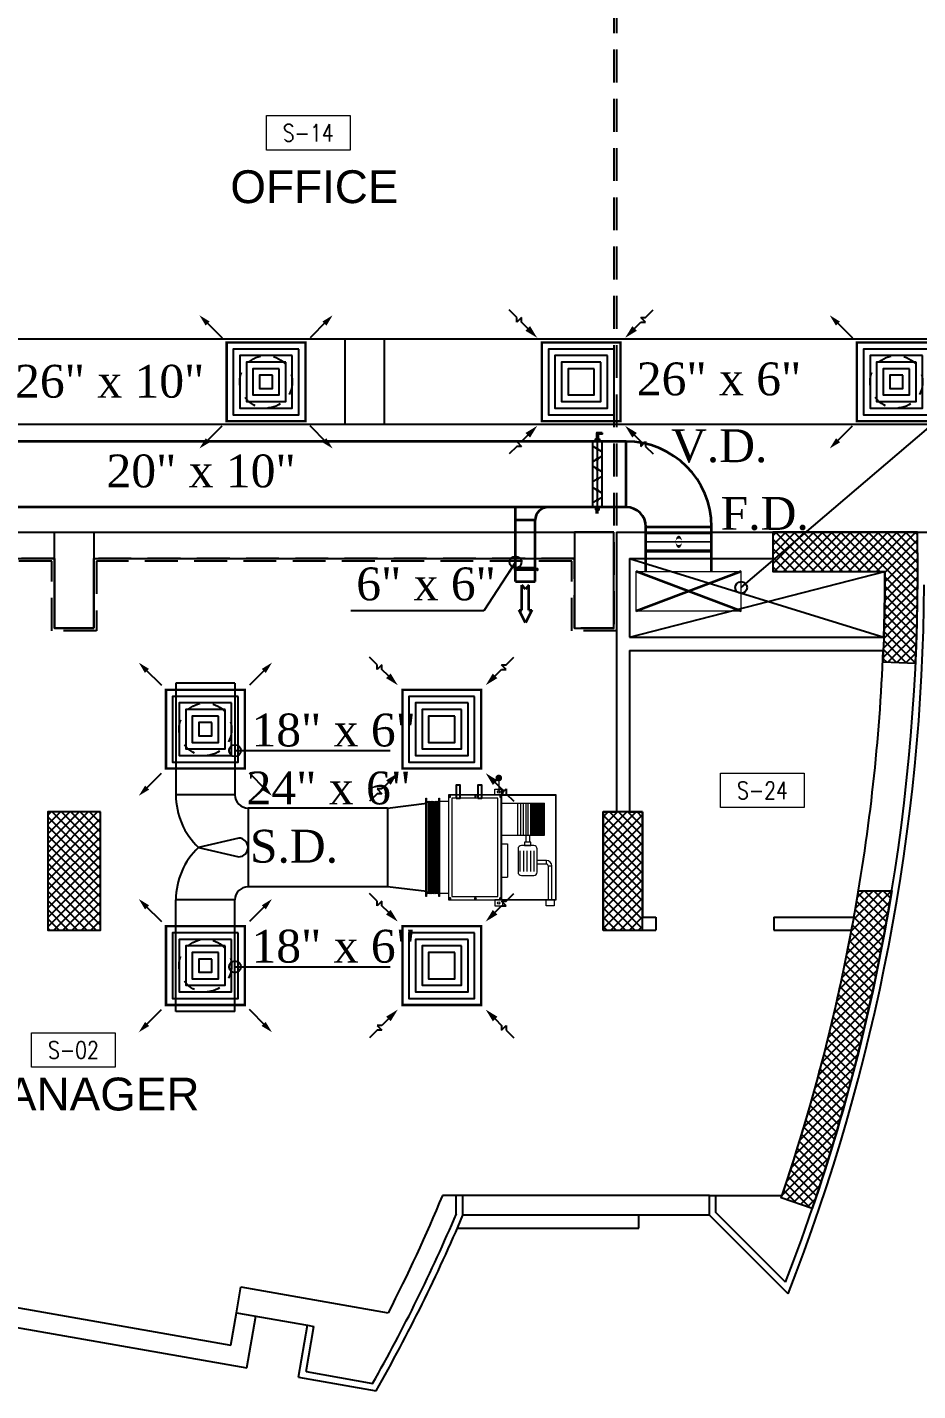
# Model space of a CAD drawing. Extents: x -432 to -365, y -145 to 173.
# Drawn here: x -387.17 to -380.39, y -58.58 to -48.2 of the extents above; entities that cross this region are included whole.
import ezdxf
from ezdxf.enums import TextEntityAlignment as Align

# ---------------------------------------------------------------- set-up
doc = ezdxf.new("R2010")
doc.units = 0
doc.header["$MEASUREMENT"] = 0
for name, pattern in [('DASHDOT', [1, 0.5, -0.25, 0, -0.25]), ('HIDDEN', [0.375, 0.25, -0.125]), ('HIDDEN-Z', [3, 2, -1])]:
    doc.linetypes.add(name, pattern=pattern)
for name, color, linetype in [('01_AC-EQUIP', 206, 'Continuous'), ('03_AC-S.DUCT', 5, 'Continuous'), ('12-AC-FL.CONN.', 2, 'Continuous'), ('A.C.VOLUM DAMPER', 2, 'Continuous'), ('COL', 2, 'Continuous'), ('COLHATCH', 5, 'Continuous'), ('column', 6, 'Continuous'), ('elev', 2, 'Continuous'), ('ELEV3', 1, 'Continuous'), ('FASEL', 253, 'Continuous'), ('fire damper', 20, 'Continuous'), ('M-CH-WP-R', 40, 'HIDDEN-Z'), ('M-CH-WP-S', 142, 'Continuous'), ('M-DAMPER', 21, 'Continuous'), ('M-DIFUSER', 195, 'Continuous'), ('M-DUCT-RA', 30, 'Continuous'), ('M-DUCT-SA', 5, 'Continuous'), ('M-EQBMNT', 21, 'Continuous'), ('METAL-EDGE', 253, 'Continuous'), ('WALL', 4, 'Continuous'), ('WIN', 5, 'Continuous'), ('ZONE TEXT', 73, 'Continuous')]:
    doc.layers.add(name, color=color, linetype=linetype)
for name, color, linetype, lineweight in [('04-AC_F.A.DUCT', 4, 'Continuous', 35), ('A-SYMB-RMNU', 4, 'Continuous', 9), ('AC-TEXT', 15, 'Continuous', 30)]:
    doc.layers.add(name, color=color, linetype=linetype, lineweight=lineweight)
doc.styles.add('AC', font='romans.shx', dxfattribs={"height": 0.2})
doc.styles.add('ARABY', font='sosa.shx')
doc.styles.add('ROMANS-TITLE', font='ROMANS.shx', dxfattribs={"width": 0.8})
doc.dimstyles.new('IHAB', dxfattribs={"dimscale": 0, "dimtxt": 0.15, "dimasz": 0.09, "dimexe": 0.18, "dimexo": 0.0625, "dimgap": 0, "dimtad": 0, "dimtih": 1, "dimtoh": 1, "dimzin": 0, "dimdsep": 46, "dimtxsty": 'ARABY', "dimcen": 0.03, "dimse1": 1, "dimse2": 1, "dimclrd": 36, "dimclrt": 42, "dimadec": 0, "dimazin": 0, "dimtfac": 1, "dimtmove": 1, "dimatfit": 3, "dimldrblk": 'ORIGIN', "dimfxl": 1, "dimtolj": 1, "dimtzin": 0, "dimarcsym": 0})

# ---------------------------------------------------------------- blocks, each defined once
blk = doc.blocks.new('*U251')
at = {"layer": 'M-DIFUSER', "ltscale": 5, "const_width": 18}
blk.add_lwpolyline([(-300, 300), (300, 300), (300, -300), (-300, -300)], close=True, dxfattribs=at)
at = {"layer": 'M-DIFUSER', "color": 21}
for points in [[(250, 250), (-250, 250), (-250, -250), (250, -250)], [(200, 200), (-200, 200), (-200, -200), (200, -200)], [(150, 150), (-150, 150), (-150, -150), (150, -150)], [(100, 100), (-100, 100), (-100, -100), (100, -100)], [(50, 50), (-50, 50), (-50, -50), (50, -50)]]:
    blk.add_lwpolyline(points, close=True, dxfattribs=at)
at = {"layer": 'M-DUCT-SA', "color": 5, "extrusion": (-5.07059e-20, -1.19855e-17, -1)}
blk.add_line((-461, 461), (-335, 335), dxfattribs=at)
at = {"layer": 'M-DUCT-SA', "color": 5, "extrusion": (-1.19855e-17, 5.07059e-20, -1)}
blk.add_line((461, 461), (335, 335), dxfattribs=at)
at = {"layer": 'M-DUCT-SA', "color": 5, "extrusion": (1.19855e-17, -5.07059e-20, -1)}
blk.add_line((-461, -461), (-335, -335), dxfattribs=at)
at = {"layer": 'M-DUCT-SA', "color": 5, "extrusion": (5.07059e-20, 1.19855e-17, -1)}
blk.add_line((461, -461), (335, -335), dxfattribs=at)
at = {"layer": 'M-DUCT-SA', "color": 5, "extrusion": (-5.07059e-20, -1.19855e-17, -1)}
blk.add_solid([(460, 428), (429, 459), (507, 507)], dxfattribs=at)
at = {"layer": 'M-DUCT-SA', "color": 5, "extrusion": (5.07059e-20, -1.19855e-17, -1)}
blk.add_solid([(-460, 428), (-429, 459), (-507, 507)], dxfattribs=at)
at = {"layer": 'M-DUCT-SA', "color": 5, "extrusion": (1.19855e-17, -5.07059e-20, -1)}
blk.add_solid([(428, -460), (459, -429), (507, -507)], dxfattribs=at)
at = {"layer": 'M-DUCT-SA', "color": 5, "extrusion": (-1.19855e-17, -5.07059e-20, -1)}
blk.add_solid([(-428, -460), (-459, -429), (-507, -507)], dxfattribs=at)
blk = doc.blocks.new('*U254')
at = {"layer": 'M-DIFUSER', "ltscale": 5, "const_width": 18}
blk.add_lwpolyline([(-300, 300), (300, 300), (300, -300), (-300, -300)], close=True, dxfattribs=at)
at = {"layer": 'M-DIFUSER', "color": 21}
for points in [[(250, 250), (-250, 250), (-250, -250), (250, -250)], [(200, 200), (-200, 200), (-200, -200), (200, -200)], [(150, 150), (-150, 150), (-150, -150), (150, -150)], [(100, 100), (-100, 100), (-100, -100), (100, -100)]]:
    blk.add_lwpolyline(points, close=True, dxfattribs=at)
at = {"layer": 'M-DUCT-RA', "color": 30}
for p, q in [((-491, 491), (-549, 549)), ((491, 491), (549, 549)), ((-491, 455), (-491, 491)), ((-455, 491), (-491, 455)), ((-455, 455), (-455, 491)), ((-406, 406), (-455, 455)), ((406, 406), (455, 455)), ((455, 491), (491, 491)), ((491, 455), (455, 491)), ((455, 455), (491, 455)), ((-406, -406), (-455, -455)), ((406, -406), (455, -455)), ((-491, -491), (-549, -549)), ((-491, -455), (-455, -491)), ((-455, -455), (-491, -455)), ((-455, -491), (-491, -491)), ((455, -491), (491, -455)), ((455, -455), (455, -491)), ((491, -455), (491, -491)), ((491, -491), (549, -549))]:
    blk.add_line(p, q, dxfattribs=at)
for points in [[(-389, 424), (-424, 389), (-335, 335)], [(424, 389), (389, 424), (335, 335)], [(-424, -389), (-389, -424), (-335, -335)], [(389, -424), (424, -389), (335, -335)]]:
    blk.add_solid(points, dxfattribs=at)
blk = doc.blocks.new('A$C7E27466D')
at = {"layer": '01_AC-EQUIP', "color": 2, "lineweight": 20}
for p, q in [((-75.3, 98.1), (-73.7, 98.7)), ((-75.3, 98.1), (-73.7, 97.6)), ((-75.3, 97.1), (-73.7, 97.6)), ((-75.3, 97.1), (-73.7, 96.6)), ((-75.3, 96.1), (-73.7, 96.6)), ((-75.3, 96.1), (-73.7, 95.6)), ((-75.3, 95.1), (-73.7, 95.6)), ((-75.3, 95.1), (-73.7, 94.6)), ((-75.3, 94.1), (-73.7, 94.6)), ((-75.3, 94.1), (-73.7, 93.6)), ((-75.3, 93.1), (-73.7, 93.6)), ((-6.3, 97.6), (-73.7, 97.6)), ((-6.3, 96.6), (-73.7, 96.6)), ((-6.3, 95.6), (-73.7, 95.6)), ((-6.3, 94.6), (-73.7, 94.6)), ((-6.3, 93.6), (-73.7, 93.6)), ((-4.7, 98.1), (-6.3, 98.7)), ((-4.7, 98.1), (-6.3, 97.6)), ((-4.7, 97.1), (-6.3, 97.6)), ((-4.7, 97.1), (-6.3, 96.6)), ((-4.7, 96.1), (-6.3, 96.6)), ((-4.7, 96.1), (-6.3, 95.6)), ((-4.7, 95.1), (-6.3, 95.6)), ((-4.7, 95.1), (-6.3, 94.6)), ((-4.7, 94.1), (-6.3, 94.6)), ((-4.7, 94.1), (-6.3, 93.6)), ((-4.7, 93.1), (-6.3, 93.6)), ((-75.3, 93.1), (-73.7, 92.5)), ((-75.3, 92), (-73.7, 92.5)), ((-75.3, 92), (-73.7, 91.5)), ((-75.3, 91), (-73.7, 91.5)), ((-75.3, 91), (-73.7, 90.5)), ((-75.3, 90), (-73.7, 90.5)), ((-75.3, 90), (-73.7, 89.5)), ((-6.3, 92.5), (-73.7, 92.5)), ((-6.3, 91.5), (-73.7, 91.5)), ((-6.3, 90.5), (-73.7, 90.5)), ((-4.7, 93.1), (-6.3, 92.5)), ((-4.7, 92), (-6.3, 92.5)), ((-4.7, 92), (-6.3, 91.5)), ((-4.7, 91), (-6.3, 91.5)), ((-4.7, 91), (-6.3, 90.5)), ((-4.7, 90), (-6.3, 90.5)), ((-4.7, 90), (-6.3, 89.5))]:
    blk.add_line(p, q, dxfattribs=at)
at = {"layer": '01_AC-EQUIP', "color": 1, "lineweight": 20}
for p, q in [((-75, 82), (-75, 89)), ((-5, 82), (-5, 89)), ((-77.8, 81), (-79.9, 81)), ((-78.9, 80.3), (-78.9, 81.7)), ((-2.2, 81), (-0.1, 81)), ((-1.1, 80.3), (-1.1, 81.7)), ((0, 82), (0, 0)), ((-77.8, 61.5), (-79.9, 61.5)), ((-78.9, 60.8), (-78.9, 62.2)), ((-2.2, 61.5), (-0.1, 61.5)), ((-1.1, 60.8), (-1.1, 62.2)), ((-77.8, 42.5), (-79.9, 42.5)), ((-78.9, 41.8), (-78.9, 43.2)), ((-62.7, 42), (-62.7, 37)), ((-37.3, 42), (-37.3, 37)), ((-30.6, 42), (-30.6, 9)), ((-6.2, 42), (-6.2, 9)), ((-2.2, 42.5), (-0.1, 42.5)), ((-1.1, 41.8), (-1.1, 43.2)), ((-37.3, 37), (-62.7, 37)), ((-58.3, 27.4), (-42.7, 27.4)), ((-58.3, 24.8), (-42.7, 24.8)), ((-58.3, 22.1), (-42.7, 22.1)), ((-30.6, 23.1), (-36, 23.1)), ((-6.2, 29.5), (-30.6, 29.5)), ((-30.6, 27), (-6.2, 27)), ((-30.6, 25), (-6.2, 25)), ((-30.6, 23), (-6.2, 23)), ((-30.6, 21.4), (-6.2, 21.4)), ((-58.3, 19.4), (-42.7, 19.4)), ((-58.3, 16.8), (-42.7, 16.8)), ((-52.7, 7.4), (-52.7, 14.5)), ((-50, 7.4), (-50, 14.5)), ((-30.6, 20.4), (-36, 20.4)), ((-30.6, 19.4), (-6.2, 19.4)), ((-30.6, 18.4), (-6.2, 18.4)), ((-30.6, 17.5), (-6.2, 17.5)), ((-30.6, 16.8), (-6.2, 16.8)), ((-30.6, 15.8), (-6.2, 15.8)), ((-30.6, 14.8), (-6.2, 14.8)), ((-30.6, 13.8), (-6.2, 13.8)), ((-30.6, 12.9), (-6.2, 12.9)), ((-30.6, 12.2), (-6.2, 12.2)), ((-30.6, 11.5), (-6.2, 11.5)), ((-30.6, 11), (-6.2, 11)), ((-30.6, 10.6), (-6.2, 10.6)), ((-54, 6.1), (-79.6, 6.1)), ((-54, 3.5), (-79.6, 3.5)), ((-54, 6.1), (-54, 3.5)), ((-52.7, 7.4), (-50, 7.4)), ((-30.6, 10.3), (-6.2, 10.3)), ((-30.6, 9.9), (-6.2, 9.9)), ((-30.6, 9.6), (-6.2, 9.6)), ((-30.6, 9.4), (-6.2, 9.4)), ((-30.6, 9.2), (-6.2, 9.2)), ((-30.6, 9), (-6.2, 9)), ((-30.6, 9), (-6.2, 9))]:
    blk.add_line(p, q, dxfattribs=at)
at = {"layer": '01_AC-EQUIP', "color": 4, "lineweight": 20}
blk.add_line((12.8, 43.8), (2.3, 43.8), dxfattribs=at)
at = {"layer": '01_AC-EQUIP', "color": 1, "linetype": 'DASHDOT', "lineweight": 20}
blk.add_line((-30.6, 16.8), (-6.2, 16.8), dxfattribs=at)
at = {"layer": '01_AC-EQUIP', "color": 2, "lineweight": 20}
for points in [[(-77.5, 98.7), (-77.5, 99.2), (-2.5, 99.2), (-2.5, 98.7)], [(-77.5, 89), (-77.5, 89.5), (-2.5, 89.5), (-2.5, 89)]]:
    blk.add_lwpolyline(points, close=True, dxfattribs=at)
at = {"layer": '01_AC-EQUIP', "color": 1, "lineweight": 20}
for points in [[(-80, 42), (0, 42), (0, 82), (-80, 82)], [(-77.5, 44.5), (-2.5, 44.5), (-2.5, 79.5), (-77.5, 79.5)], [(-84.4, 40.7), (-80, 40.7), (-80, 46.7), (-84.4, 46.7)], [(-80, 42), (-80, 0), (0, 0), (0, 42)], [(-79.6, 41.6), (-79.6, 0.4), (-0.4, 0.4), (-0.4, 41.6)], [(4.4, 40.7), (0, 40.7), (0, 46.7), (4.4, 46.7)], [(-38.6, 19.3), (-36, 19.3), (-36, 24.3), (-38.6, 24.3)], [(-84.4, 7.6), (-80, 7.6), (-80, 1.6), (-84.4, 1.6)]]:
    blk.add_lwpolyline(points, close=True, dxfattribs=at)
at = {"layer": '01_AC-EQUIP', "color": 4, "lineweight": 20, "const_width": 2.52}
blk.add_lwpolyline([(12.6, 45, 1), (13.1, 42.5, 1)], format="xyb", close=True, dxfattribs=at)
at = {"layer": '01_AC-EQUIP', "color": 1, "lineweight": 20}
blk.add_lwpolyline([(-58.8, 14.5), (-41.2, 14.5, 0.414214), (-38.6, 17.1), (-38.6, 26.4, 0.414214), (-41.2, 29.1), (-58.8, 29.1, 0.414214), (-61.4, 26.4), (-61.4, 17.1, 0.414214)], format="xyb", close=True, dxfattribs=at)
for centre in [(-82.3, 43.8), (2.3, 43.8)]:
    blk.add_circle(centre, 0.932, dxfattribs=at)
for radius in [1.33, 3.99]:
    blk.add_arc((-54, 7.4), radius, 270.0006, 0.0006, dxfattribs=at)
for centre, major_axis, start_param, end_param in [((-78.9, 81), (-0.827, 0), -1.570796, 4.712389), ((-78.9, 81), (-0.47, 0), 3.141593, 9.424778), ((-78.9, 61.5), (-0.827, 0), -1.570796, 4.712389), ((-78.9, 61.5), (-0.47, 0), 3.141593, 9.424778), ((-78.9, 42.5), (-0.827, 0), -1.570796, 4.712389), ((-78.9, 42.5), (-0.47, 0), 3.141593, 9.424778)]:
    blk.add_ellipse(centre, major_axis=major_axis, ratio=0.646018, start_param=start_param, end_param=end_param, dxfattribs=at)
at = {"layer": '01_AC-EQUIP', "color": 1, "lineweight": 20, "extrusion": (0, 0, -1)}
for centre, major_axis, start_param, end_param in [((-1.1, 81), (0.827, 0), -1.570796, 4.712389), ((-1.1, 81), (0.47, 0), 3.141593, 9.424778), ((-1.1, 61.5), (0.827, 0), -1.570796, 4.712389), ((-1.1, 61.5), (0.47, 0), 3.141593, 9.424778), ((-1.1, 42.5), (0.827, 0), -1.570796, 4.712389), ((-1.1, 42.5), (0.47, 0), 3.141593, 9.424778)]:
    blk.add_ellipse(centre, major_axis=major_axis, ratio=0.646018, start_param=start_param, end_param=end_param, dxfattribs=at)
at = {"layer": 'M-CH-WP-R', "color": 6, "linetype": 'ByBlock', "ltscale": 1.5}
blk.add_lwpolyline([(-2.5, 76.2), (-2.5, 73.2), (7.5, 73.2), (7.5, 76.2)], close=True, dxfattribs=at)
at = {"layer": 'M-CH-WP-S', "color": 5, "linetype": 'ByBlock', "ltscale": 1.5}
blk.add_lwpolyline([(-2.5, 59.7), (-2.5, 56.7), (7.5, 56.7), (7.5, 59.7)], close=True, dxfattribs=at)
blk = doc.blocks.new('A$C180A56EA')
at = {"layer": 'A.C.VOLUM DAMPER'}
h = blk.add_hatch(dxfattribs=at)
h.set_pattern_fill('ANSI31', color=256, scale=0.001, style=0)
h.set_pattern_definition([(45, (129.5106855, -230.48025158), (-8.838834765e-05, 8.838834765e-05), [])])
h.paths.add_polyline_path([(0.0459, 0.0039), (0.0459, 0.0065), (0.0401, 0.0065), (0.0401, -0.0027), (0.0459, -0.0027), (0.0459, 0), (0.0603, 0), (0.0603, 0.0128), (0.057, 0.0128), (0.057, 0.0039)])
for p, q in [((-0.1242, 0.0032), (-0.1161, 0.0032)), ((-0.1161, 0.0004), (-0.119, 0.0032)), ((-0.1185, 0), (-0.1161, 0.0024)), ((-0.1161, 0.0015), (-0.1179, 0.0032)), ((-0.1174, 0), (-0.1161, 0.0013)), ((-0.1161, 0.0026), (-0.1168, 0.0032)), ((-0.1163, 0), (-0.1161, 0.0001)), ((-0.1161, 0.0001), (-0.1104, 0.0058)), ((-0.1161, 0.0013), (-0.1116, 0.0058)), ((-0.1161, 0.0024), (-0.1127, 0.0058)), ((-0.1161, -0.0026), (-0.1161, 0.0058)), ((-0.1161, 0.0035), (-0.1138, 0.0058)), ((-0.1161, 0.0058), (-0.1099, 0.0058)), ((-0.1161, 0.0057), (-0.116, 0.0058)), ((-0.1161, 0.0046), (-0.1149, 0.0058)), ((-0.1161, -0.001), (-0.1099, 0.0053)), ((-0.1099, -0.0014), (-0.1161, 0.0048)), ((-0.1161, -0.0021), (-0.1099, 0.0042)), ((-0.1099, -0.0026), (-0.1161, 0.0037)), ((-0.1109, -0.0026), (-0.1161, 0.0026)), ((-0.112, -0.0026), (-0.1161, 0.0015)), ((-0.1131, -0.0026), (-0.1161, 0.0004)), ((-0.1099, -0.0003), (-0.116, 0.0058)), ((-0.1156, -0.0026), (-0.1099, 0.0031)), ((-0.1099, 0.0008), (-0.1149, 0.0058)), ((-0.1145, -0.0026), (-0.1099, 0.002)), ((-0.1099, 0.0019), (-0.1138, 0.0058)), ((-0.1134, -0.0026), (-0.1099, 0.0009)), ((-0.1128, 0.0019), (0.0401, 0.0019)), ((-0.1099, 0.003), (-0.1127, 0.0058)), ((-0.1099, 0.0041), (-0.1116, 0.0058)), ((-0.1099, 0.0052), (-0.1105, 0.0058)), ((0.0401, 0.0121), (-0.1099, 0.0121)), ((-0.0882, 0.0113), (-0.0994, -0.0075)), ((-0.0768, 0.0113), (-0.0656, -0.0075)), ((-0.0402, 0.0113), (-0.0514, -0.0075)), ((-0.0284, 0.0113), (-0.0173, -0.0075)), ((0.0056, 0.0113), (-0.0056, -0.0075)), ((0.0174, 0.0113), (0.0286, -0.0075)), ((0.0459, 0.0065), (0.0401, 0.0065)), ((0.0401, 0.0065), (0.0401, -0.0027)), ((0.0459, 0.0039), (0.0459, 0.0065)), ((0.057, 0.0039), (0.0459, 0.0039)), ((0.0603, 0.0128), (0.057, 0.0128)), ((0.057, 0.0128), (0.057, 0.0039)), ((0.0603, 0.0128), (0.0603, 0)), ((-0.1242, 0), (-0.1161, 0)), ((-0.1142, -0.0026), (-0.1161, -0.0007)), ((-0.1153, -0.0026), (-0.1161, -0.0018)), ((-0.1099, -0.0026), (-0.1161, -0.0026)), ((-0.1123, -0.0026), (-0.1099, -0.0003)), ((-0.1111, -0.0026), (-0.1099, -0.0014)), ((-0.11, -0.0026), (-0.1099, -0.0025)), ((-0.1099, -0.0083), (0.0401, -0.0083)), ((0.0401, -0.0027), (0.0459, -0.0027)), ((0.0603, 0), (0.0459, 0)), ((0.0459, -0.0027), (0.0459, 0))]:
    blk.add_line(p, q, dxfattribs=at)
at = {"layer": 'A.C.VOLUM DAMPER', "extrusion": (0, 0, -1)}
for centre, major_axis, start_param, end_param in [((-0.0938, 0.0019), (0.00135, 0.00135), 3.926991, 7.068583), ((-0.0938, 0.0019), (-0.00135, 0.00135), 2.356195, 5.497787), ((-0.0712, 0.0019), (0.00135, 0.00135), 3.926991, 7.068583), ((-0.0712, 0.0019), (-0.00135, 0.00135), 2.356195, 5.497787), ((-0.0458, 0.0019), (0.00135, 0.00135), 3.926991, 7.068583), ((-0.0458, 0.0019), (-0.00135, 0.00135), 2.356195, 5.497787), ((-0.0228, 0.0019), (0.00135, 0.00135), 3.926991, 7.068583), ((-0.0228, 0.0019), (-0.00135, 0.00135), 2.356194, 5.497787), ((0, 0.0019), (0.00135, 0.00135), 3.926991, 7.068583), ((0, 0.0019), (0.00135, 0.00135), 0.785398, 3.926991), ((0.023, 0.0019), (0.00135, 0.00135), 3.926991, 7.068583), ((0.023, 0.0019), (-0.00135, 0.00135), 2.356195, 5.497787)]:
    blk.add_ellipse(centre, major_axis=major_axis, ratio=1, start_param=start_param, end_param=end_param, dxfattribs=at)
blk = doc.blocks.new('A$C4397250F')
at = {"layer": '04-AC_F.A.DUCT'}
for p, q in [((0, 0), (-0.0241, -0.0482)), ((-0.0241, -0.0482), (-0.0132, -0.0482)), ((-0.0132, -0.0482), (-0.0132, -0.1443)), ((0.0241, -0.0482), (0, 0)), ((0.0132, -0.0482), (0.0241, -0.0482)), ((0.0132, -0.0482), (0.0132, -0.1443)), ((0, -0.1288), (-0.0132, -0.1443)), ((0.0132, -0.1443), (0, -0.1288))]:
    blk.add_line(p, q, dxfattribs=at)
blk = doc.blocks.new('*U707')
at = {"layer": 'M-EQBMNT'}
h = blk.add_hatch(color=195, dxfattribs=at)
edge = h.paths.add_edge_path()
edge.add_ellipse((-200, 0), major_axis=(0, -37.5), ratio=0.504202, start_angle=0, end_angle=90)
edge.add_ellipse((-200, 0), major_axis=(0, 19.7), ratio=0.960389, start_angle=90, end_angle=270, ccw=False)
edge.add_ellipse((-200, 0), major_axis=(0, -37.5), ratio=0.504202, start_angle=270, end_angle=360)
edge = h.paths.add_edge_path()
edge.add_ellipse((-200, 0), major_axis=(0, 19.7), ratio=0.960389, start_angle=270, end_angle=450, ccw=False)
edge.add_ellipse((-200, 0), major_axis=(0, -37.5), ratio=0.504202, start_angle=90, end_angle=180)
edge.add_ellipse((-200, 0), major_axis=(0, -37.5), ratio=0.504202, start_angle=180, end_angle=270)
at = {"layer": 'M-EQBMNT', "color": 195, "const_width": 10}
blk.add_lwpolyline([(0, 0), (-400, 0)], dxfattribs=at)
at = {"layer": 'M-EQBMNT'}
blk.add_lwpolyline([(0, 50), (-400, 50), (-400, -50), (0, -50)], close=True, dxfattribs=at)
blk = doc.blocks.new('A-ROOM')
at = {"layer": 'A-SYMB-RMNU'}
blk.add_lwpolyline([(-425, 175), (425, 175), (425, -175), (-425, -175)], close=True, dxfattribs=at)
at = {"layer": 'A-SYMB-RMNU', "style": 'ROMANS-TITLE', "width": 0.8}
blk.add_attdef('ROOM-NO', text='', height=175, dxfattribs=at).set_placement((0, 0), align=Align.MIDDLE)

msp = doc.modelspace()

# ---------------------------------------------------------------- hatches: boundary and pattern name
at = {"layer": 'COLHATCH', "linetype": 'Continuous'}
h = msp.add_hatch(dxfattribs=at)
h.set_pattern_fill('_USER', color=252, scale=0.05, angle=45, style=0, double=1, pattern_type=0)
h.set_pattern_definition([(45, (-202.924395, -212.77691), (-0.035355339, 0.035355339), []), (135, (-202.924395, -212.77691), (-0.035355339, -0.035355339), [])])
h.paths.add_polyline_path([(-382.484, -35.197), (-382.784, -35.197), (-382.784, -36.097), (-382.484, -36.097)])
h.paths.add_polyline_path([(-380.484, -35.197), (-381.284, -35.197), (-381.284, -35.497), (-380.484, -35.497)])
h.paths.add_polyline_path([(-378.534, -37.197), (-378.834, -37.197), (-378.834, -37.797), (-378.534, -37.797)])
h.paths.add_polyline_path([(-378.134, -40.777), (-378.934, -40.777), (-378.934, -41.077), (-378.134, -41.077)])
h.paths.add_polyline_path([(-380.684, -40.777), (-381.484, -40.777), (-381.484, -41.077), (-380.684, -41.077)])
h.paths.add_polyline_path([(-380.584, -45.827), (-381.484, -45.827), (-381.484, -46.127), (-380.584, -46.127)])
h.paths.add_polyline_path([(-378.134, -45.777), (-378.934, -45.777), (-378.934, -46.077), (-378.134, -46.077)])
h.paths.add_polyline_path([(-380.392, -52.047), (-381.492, -52.047), (-381.492, -52.347), (-380.639, -52.347, -0.011587), (-380.655, -53.033), (-380.405, -53.043, 0.01656)])
h.paths.add_polyline_path([(-380.586, -54.777), (-380.84, -54.777, -0.040808), (-381.428, -57.116), (-381.192, -57.197, 0.04151)])
h.paths.add_polyline_path([(-382.484, -54.177), (-382.784, -54.177), (-382.784, -55.077), (-382.484, -55.077)])
h.paths.add_polyline_path([(-386.614, -54.177), (-387.014, -54.177), (-387.014, -55.077), (-386.614, -55.077)])
h.paths.add_polyline_path([(-390.414, -54.177), (-390.864, -54.177), (-390.864, -55.077), (-390.414, -55.077)])
h.paths.add_polyline_path([(-390.664, -55.997), (-390.964, -55.997), (-390.964, -56.897), (-390.664, -56.897)])
h.paths.add_polyline_path([(-398.664, -54.177), (-398.964, -54.177), (-398.964, -55.077), (-398.664, -55.077)])
h.paths.add_polyline_path([(-398.664, -55.997), (-398.964, -55.997), (-398.964, -56.897), (-398.664, -56.897)])
h.paths.add_polyline_path([(-406.664, -54.177), (-406.964, -54.177), (-406.964, -55.077), (-406.664, -55.077)])
h.paths.add_polyline_path([(-406.664, -55.997), (-406.964, -55.997), (-406.964, -56.897), (-406.664, -56.897)])
h.paths.add_polyline_path([(-414.764, -54.177), (-415.214, -54.177), (-415.214, -55.077), (-414.764, -55.077)])
h.paths.add_polyline_path([(-414.664, -55.997), (-414.964, -55.997), (-414.964, -56.897), (-414.664, -56.897)])
h.paths.add_polyline_path([(-418.614, -54.177), (-419.014, -54.177), (-419.014, -55.077), (-418.614, -55.077)])
h.paths.add_polyline_path([(-422.844, -54.177), (-423.144, -54.177), (-423.144, -55.077), (-422.844, -55.077)])
h.paths.add_polyline_path([(-424.137, -52.047), (-425.237, -52.047, 0.01656), (-425.224, -53.043), (-424.974, -53.033, -0.011587), (-424.99, -52.347), (-424.137, -52.347)])
h.paths.add_polyline_path([(-424.789, -54.777), (-425.042, -54.777, 0.04151), (-424.437, -57.197), (-424.2, -57.116, -0.040808)])
h.paths.add_polyline_path([(-424.144, -45.827), (-425.044, -45.827), (-425.044, -46.127), (-424.144, -46.127)])
h.paths.add_polyline_path([(-426.694, -45.777), (-427.494, -45.777), (-427.494, -46.077), (-426.694, -46.077)])
h.paths.add_polyline_path([(-426.694, -40.777), (-427.494, -40.777), (-427.494, -41.077), (-426.694, -41.077)])
h.paths.add_polyline_path([(-424.144, -40.777), (-424.944, -40.777), (-424.944, -41.077), (-424.144, -41.077)])
h.paths.add_polyline_path([(-426.794, -37.197), (-427.094, -37.197), (-427.094, -37.797), (-426.794, -37.797)])
h.paths.add_polyline_path([(-424.344, -35.197), (-425.144, -35.197), (-425.144, -35.497), (-424.344, -35.497)])
h.paths.add_polyline_path([(-422.844, -35.197), (-423.144, -35.197), (-423.144, -36.097), (-422.844, -36.097)])
h.paths.add_polyline_path([(-418.564, -35.197), (-418.964, -35.197), (-418.964, -36.097), (-418.564, -36.097)])
h.paths.add_polyline_path([(-414.764, -35.197), (-415.214, -35.197), (-415.214, -36.097), (-414.764, -36.097)])
h.paths.add_polyline_path([(-405.414, -32.997), (-405.714, -32.997), (-405.714, -33.597), (-405.414, -33.597)])
h.paths.add_polyline_path([(-405.414, -35.497), (-400.314, -35.497), (-400.314, -36.947), (-400.014, -36.947), (-400.014, -35.197), (-405.714, -35.197), (-405.714, -36.947), (-405.414, -36.947)])
h.paths.add_polyline_path([(-398.664, -32.997), (-398.964, -32.997), (-398.964, -33.597), (-398.664, -33.597)])
h.paths.add_polyline_path([(-398.664, -36.347), (-398.964, -36.347), (-398.964, -36.947), (-398.664, -36.947)])
h.paths.add_polyline_path([(-390.414, -35.197), (-390.864, -35.197), (-390.864, -36.097), (-390.414, -36.097)])

# ---------------------------------------------------------------- linework, layer by layer
at = {"layer": '03_AC-S.DUCT', "linetype": 'Continuous'}
for p, q in [((-380.102, -50.577), (-387.554, -50.577)), ((-384.752, -50.582), (-384.752, -51.232)), ((-384.452, -50.582), (-384.452, -51.232)), ((-380.102, -51.227), (-387.554, -51.227)), ((-386.039, -53.197), (-386.039, -54.047)), ((-385.589, -53.197), (-386.039, -53.197)), ((-385.589, -53.197), (-385.589, -54.047)), ((-385.589, -54.047), (-386.039, -54.047)), ((-384.428, -54.147), (-385.489, -54.147)), ((-385.489, -54.147), (-385.489, -54.747)), ((-384.428, -54.147), (-384.128, -54.11)), ((-384.428, -54.147), (-384.428, -54.747)), ((-384.428, -54.747), (-385.489, -54.747)), ((-384.128, -54.784), (-384.428, -54.747)), ((-386.039, -55.697), (-386.039, -54.847)), ((-385.589, -54.847), (-386.039, -54.847)), ((-385.589, -55.697), (-385.589, -54.847)), ((-385.589, -55.697), (-386.039, -55.697))]:
    msp.add_line(p, q, dxfattribs=at)
for centre, radius, start, end in [((-385.489, -54.047), 0.55, 180, 226.6582), ((-385.489, -54.047), 0.1, 180, 270), ((-385.489, -54.847), 0.55, 133.3418, 180), ((-385.489, -54.847), 0.1, 90, 180)]:
    msp.add_arc(centre, radius, start, end, dxfattribs=at)
at = {"layer": '04-AC_F.A.DUCT', "linetype": 'Continuous'}
for p, q in [((-382.609, -51.356), (-390.177, -51.356)), ((-382.609, -51.856), (-382.609, -51.356)), ((-382.609, -51.856), (-400.521, -51.856)), ((-383.452, -52.422), (-383.452, -51.856)), ((-383.302, -51.956), (-383.452, -51.956)), ((-383.302, -52.422), (-383.302, -51.956)), ((-382.459, -52.006), (-381.959, -52.006)), ((-382.459, -52.347), (-382.459, -52.006)), ((-381.959, -52.347), (-381.959, -52.006)), ((-383.452, -52.422), (-383.302, -52.422)), ((-381.734, -52.347), (-382.534, -52.647)), ((-381.734, -52.647), (-382.534, -52.347))]:
    msp.add_line(p, q, dxfattribs=at)
at = {"layer": '04-AC_F.A.DUCT', "linetype": 'Continuous', "const_width": 0.01}
msp.add_lwpolyline([(-381.959, -52.197), (-382.459, -52.197)], dxfattribs=at)
msp.add_lwpolyline([(-382.534, -52.647), (-381.734, -52.647), (-381.734, -52.347), (-382.534, -52.347)], close=True, dxfattribs=at)
at = {"layer": '04-AC_F.A.DUCT', "linetype": 'Continuous'}
for centre, radius, start, end in [((-382.609, -52.006), 0.65, 0, 90), ((-383.202, -51.956), 0.1, 90, 180), ((-382.609, -52.006), 0.15, 0, 90)]:
    msp.add_arc(centre, radius, start, end, dxfattribs=at)
at = {"layer": '12-AC-FL.CONN.', "linetype": 'HIDDEN', "ltscale": 0.25}
for centre in [(-385.352, -50.902), (-380.552, -50.902), (-385.814, -53.547), (-385.814, -55.347)]:
    msp.add_circle(centre, 0.2, dxfattribs=at)
at = {"layer": 'A.C.VOLUM DAMPER'}
for p, q in [((-385.56, -54.376), (-385.867, -54.447)), ((-385.867, -54.447), (-385.56, -54.518))]:
    msp.add_line(p, q, dxfattribs=at)
msp.add_arc((-385.56, -54.447), 0.071, 270, 90, dxfattribs=at)
at = {"layer": 'COL', "linetype": 'Continuous'}
for points in [[(-386.664, -52.777), (-386.964, -52.777), (-386.964, -52.047), (-386.664, -52.047)], [(-382.704, -52.047), (-383.004, -52.047), (-383.004, -52.777), (-382.704, -52.777)]]:
    msp.add_lwpolyline(points, close=True, dxfattribs=at)
at = {"layer": 'column', "color": 252, "linetype": 'Continuous'}
for points in [[(-380.392, -52.047), (-381.492, -52.047), (-381.492, -52.347), (-380.639, -52.347, -0.011587), (-380.655, -53.033), (-380.405, -53.043, 0.01656)], [(-380.84, -54.777), (-380.586, -54.777, -0.04151), (-381.192, -57.197), (-381.428, -57.116, 0.040808)]]:
    msp.add_lwpolyline(points, format="xyb", close=True, dxfattribs=at)
at = {"layer": 'column', "color": 252}
for points in [[(-386.614, -54.177), (-387.014, -54.177), (-387.014, -55.077), (-386.614, -55.077)], [(-382.484, -54.177), (-382.784, -54.177), (-382.784, -55.077), (-382.484, -55.077)]]:
    msp.add_lwpolyline(points, close=True, dxfattribs=at)
at = {"layer": 'elev', "color": 252}
for p, q in [((-382.514, -57.347), (-382.514, -57.247)), ((-383.896, -57.347), (-382.514, -57.347))]:
    msp.add_line(p, q, dxfattribs=at)
at = {"layer": 'ELEV3', "color": 252, "linetype": 'Continuous'}
for p, q in [((-382.584, -52.247), (-380.647, -52.847)), ((-382.584, -52.847), (-380.639, -52.347))]:
    msp.add_line(p, q, dxfattribs=at)
at = {"layer": 'FASEL', "linetype": 'HIDDEN'}
for points in [[(-382.704, -37.497), (-382.704, -52.777), (-383.004, -52.777), (-383.004, -52.247), (-386.664, -52.247), (-386.664, -52.777), (-386.964, -52.777), (-386.964, -52.247), (-390.664, -52.247), (-390.664, -52.777), (-390.964, -52.777), (-390.964, -52.247), (-394.664, -52.247)], [(-382.684, -37.497), (-382.684, -52.797), (-383.024, -52.797), (-383.024, -52.267), (-386.644, -52.267), (-386.644, -52.797), (-386.984, -52.797), (-386.984, -52.267), (-390.644, -52.267), (-390.644, -52.797), (-390.984, -52.797), (-390.984, -52.267), (-394.644, -52.267)]]:
    msp.add_lwpolyline(points, dxfattribs=at)
at = {"layer": 'METAL-EDGE', "color": 252, "linetype": 'Continuous'}
for p, q in [((-383.903, -57.237), (-383.903, -57.097)), ((-381.926, -57.226), (-381.926, -57.097)), ((-381.395, -57.757), (-381.926, -57.226)), ((-385.047, -58.439), (-384.987, -58.095)), ((-385.036, -58.086), (-384.987, -58.095)), ((-385.047, -58.439), (-384.54, -58.529))]:
    msp.add_line(p, q, dxfattribs=at)
for radius, start, end in [(15.05, 338.9307, 359.8096), (12.53, 330.4369, 337.0293)]:
    msp.add_arc((-395.439, -52.347), radius, start, end, dxfattribs=at)
at = {"layer": 'WALL', "color": 252, "linetype": 'Continuous'}
for p, q in [((-389.464, -52.047), (-382.704, -52.047)), ((-382.704, -52.777), (-382.704, -52.047)), ((-382.684, -52.047), (-382.684, -52.247)), ((-382.684, -52.047), (-379.839, -52.047)), ((-382.684, -52.047), (-382.684, -54.177)), ((-389.564, -52.247), (-386.964, -52.247)), ((-386.964, -52.247), (-386.964, -52.777)), ((-386.664, -52.777), (-386.664, -52.247)), ((-386.664, -52.247), (-383.004, -52.247)), ((-383.004, -52.247), (-383.004, -52.777)), ((-382.584, -52.247), (-381.492, -52.247)), ((-382.584, -52.247), (-382.584, -52.847)), ((-381.492, -52.247), (-381.492, -52.347)), ((-381.492, -52.347), (-380.639, -52.347)), ((-386.964, -52.777), (-386.664, -52.777)), ((-383.004, -52.777), (-382.704, -52.777)), ((-382.584, -52.847), (-380.647, -52.847)), ((-382.584, -52.947), (-380.651, -52.947)), ((-382.584, -52.947), (-382.584, -54.177)), ((-382.784, -54.177), (-382.684, -54.177)), ((-382.784, -55.077), (-382.784, -54.177)), ((-382.584, -54.177), (-382.484, -54.177)), ((-382.484, -54.177), (-382.484, -54.977)), ((-382.484, -54.977), (-382.384, -54.977)), ((-382.384, -54.977), (-382.384, -55.077)), ((-381.484, -54.977), (-381.484, -55.077)), ((-381.484, -54.977), (-380.874, -54.977)), ((-382.784, -55.077), (-382.384, -55.077)), ((-381.484, -55.077), (-380.893, -55.077)), ((-383.853, -57.097), (-384.007, -57.097)), ((-383.853, -57.247), (-383.853, -57.097)), ((-381.976, -57.247), (-381.976, -57.097)), ((-381.976, -57.097), (-381.422, -57.097)), ((-381.376, -57.847), (-381.976, -57.247)), ((-385.577, -57.991), (-385.543, -57.794)), ((-385.543, -57.794), (-384.421, -57.991)), ((-385.577, -57.991), (-385.036, -58.086)), ((-385.105, -58.48), (-385.036, -58.086)), ((-385.105, -58.48), (-384.514, -58.584))]:
    msp.add_line(p, q, dxfattribs=at)
msp.add_lwpolyline([(-386.614, -54.177), (-387.014, -54.177), (-387.014, -55.077), (-386.614, -55.077)], close=True, dxfattribs=at)
for radius, start, end in [(14.8, 358.064, 0), (15.1, 338.6393, 359.6206), (14.8, 349.764, 357.6766), (14.8, 341.2799, 349.3704), (12.38, 332.8739, 337.4375), (12.58, 330.276, 337.0757)]:
    msp.add_arc((-395.439, -52.347), radius, start, end, dxfattribs=at)
at = {"layer": 'WIN', "color": 252}
for p, q in [((-381.976, -57.097), (-383.853, -57.097)), ((-381.976, -57.247), (-383.853, -57.247)), ((-389.956, -57.472), (-385.621, -58.237)), ((-390.13, -57.594), (-385.499, -58.411)), ((-385.621, -58.237), (-385.577, -57.991)), ((-385.499, -58.411), (-385.43, -58.017))]:
    msp.add_line(p, q, dxfattribs=at)

# ---------------------------------------------------------------- block references
at = {"layer": '01_AC-EQUIP', "xscale": 0.009999999999990905, "yscale": 0.009999999999990905, "zscale": 0.01, "rotation": 90}
msp.add_blockref('A$C7E27466D', (-383.142, -54.047), dxfattribs=at)
at = {"layer": '04-AC_F.A.DUCT', "xscale": -2, "yscale": 2, "zscale": 2, "rotation": 180}
msp.add_blockref('A$C4397250F', (-383.377, -52.738), dxfattribs=at)
at = {"layer": 'A-SYMB-RMNU', "xscale": 0.0007500000000391083, "yscale": 0.0007500000000106866, "zscale": 0.00075}
for p, values in [((-385.031, -49.006), {'ROOM-NO': 'S-14'}), ((-381.572, -54.013), {'ROOM-NO': 'S-24'}), ((-386.819, -55.99), {'ROOM-NO': 'S-02'})]:
    msp.add_blockref('A-ROOM', p, dxfattribs=at).add_auto_attribs(values)
at = {"layer": 'A.C.VOLUM DAMPER'}
for p, xscale, yscale, zscale, rotation in [((-382.835, -51.49), -3.333333320607466, 3.333333320607466, 3.333333320607476, 270), ((-383.342, -52.325), -1.000001061474904, 1.000001061474904, 1.000001061514839, 180)]:
    msp.add_blockref('A$C180A56EA', p, dxfattribs=dict(at, xscale=xscale, yscale=yscale, zscale=zscale, rotation=rotation))
at = {"layer": 'M-DAMPER', "xscale": 0.001250000000140972, "yscale": 0.001250000000140972, "zscale": 0.001249999940750859}
msp.add_blockref('*U707', (-381.959, -52.12), dxfattribs=at)
at = {"layer": 'M-DIFUSER', "color": 21, "xscale": 0.0009999999999763531, "yscale": 0.001000000000004775, "zscale": 0.001}
for name, p in [('*U254', (-382.952, -50.902)), ('*U251', (-385.352, -50.902)), ('*U251', (-380.552, -50.902)), ('*U251', (-385.814, -53.547)), ('*U254', (-384.014, -53.547)), ('*U254', (-384.014, -55.347)), ('*U251', (-385.814, -55.347))]:
    msp.add_blockref(name, p, dxfattribs=at)

# ---------------------------------------------------------------- texts
at = {"layer": 'AC-TEXT', "color": 34, "linetype": 'Continuous', "char_height": 0.25, "width": 3.95146, "style": 'AC'}
for s, insert, attachment_point in [('\\A1;{\\fTimes New Roman|b0|i0|c0|p18;\\C256;26" x 10"}', (-385.822, -51.026), 9), ('\\A1;{\\fTimes New Roman|b0|i0|c0|p18;\\C256;26" x 6"}', (-381.276, -51.008), 9), ('\\A1;{\\fTimes New Roman|b0|i0|c0|p18;\\C85;V.D.}', (-382.268, -51.519), 7), ('\\A1;{\\fTimes New Roman|b0|i0|c0|p18;\\C85;20" x 10"}', (-386.567, -51.709), 7), ('\\A1;{\\fTimes New Roman|b0|i0|c0|p18;\\C85;6" x 6"}', (-384.665, -52.569), 7), ('\\A1;{\\fTimes New Roman|b0|i0|c0|p18;\\C256;18" x 6"}', (-385.463, -53.682), 7), ('\\A1;{\\fTimes New Roman|b0|i0|c0|p18;\\C256;24" x 6"}', (-385.5, -54.123), 7), ('\\A1;{\\fTimes New Roman|b0|i0|c0|p18;\\C256;S.D.}', (-385.475, -54.568), 7), ('\\A1;{\\fTimes New Roman|b0|i0|c0|p18;\\C256;18" x 6"}', (-385.463, -55.328), 7)]:
    msp.add_mtext(s, dxfattribs=dict(at, insert=insert, attachment_point=attachment_point))
at = {"layer": 'fire damper', "insert": (-381.89, -52.034), "char_height": 0.25, "width": 3.95146, "attachment_point": 7, "style": 'AC'}
msp.add_mtext('\\A1;{\\fTimes New Roman|b0|i0|c0|p18;F.D.}', dxfattribs=at)
at = {"layer": 'ZONE TEXT', "linetype": 'Continuous', "char_height": 0.25, "width": 3.29288, "attachment_point": 1, "style": 'AC'}
for s, insert in [('{\\fArial|b0|i0|c0|p34;OFFICE}', (-385.624, -49.291)), ('{\\fArial|b0|i0|c0|p34;MANAGER}', (-387.624, -56.2))]:
    msp.add_mtext(s, dxfattribs=dict(at, insert=insert))

# ---------------------------------------------------------------- leaders
at = {"layer": 'AC-TEXT', "color": 34, "linetype": 'Continuous'}
for points, override in [([(-381.734, -52.468), (-377.967, -49.255), (-375.306, -49.255)], {"dimscale": 1, "dimclrd": 34, "dimfxl": 0}), ([(-383.452, -52.275), (-383.693, -52.645), (-384.706, -52.645)], {"dimscale": 1}), ([(-385.589, -53.71), (-384.406, -53.71)], {"dimscale": 1}), ([(-385.589, -55.356), (-384.406, -55.356)], {"dimscale": 1})]:
    msp.add_leader(points, dimstyle='IHAB', override=override, dxfattribs=at)

doc.saveas('drawing.dxf')
